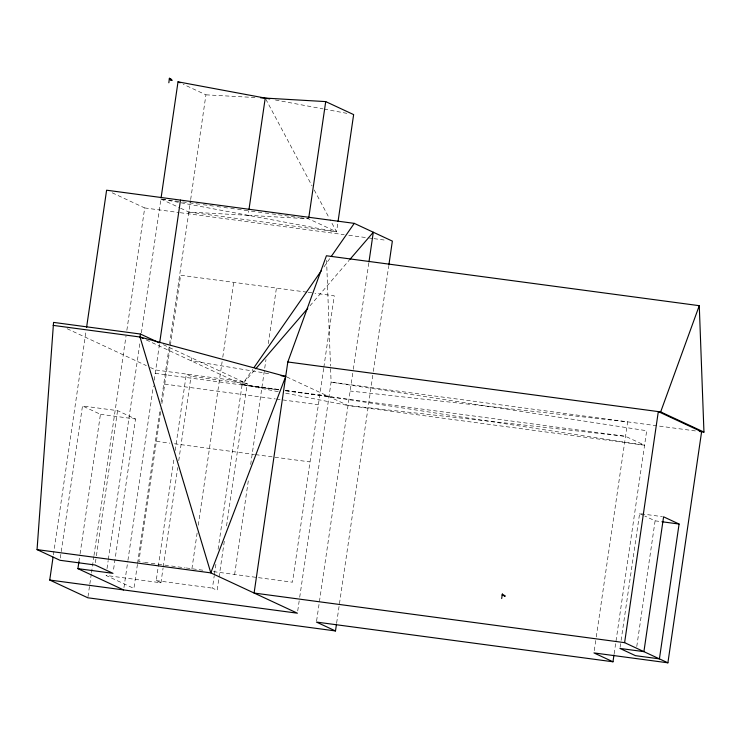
<?xml version="1.0" encoding="UTF-8"?>
<svg xmlns="http://www.w3.org/2000/svg" width="741" height="741" viewBox="0 0 741 741"><rect width="100%" height="100%" fill="white"/><g stroke="black" fill="none" stroke-linecap="round" stroke-linejoin="round"><path stroke-width="0.56" stroke-dasharray="3.71 2.78" d="M53.398 554.889L85.919 331.959M60.308 558.001L82.492 405.948L117.569 410.653L135.52 419.008L113.336 571.052M78.916 561.78L79.917 554.926M80.084 553.786L100.433 414.312L82.492 405.948M87.994 596.635L89.661 585.205M89.828 584.056L91.328 573.775M91.495 572.626L93.829 556.621M93.996 555.481L126.026 335.988M126.859 330.273L144.699 207.943L109.696 191.641M95.394 562.697L96.228 556.982M96.395 555.843L117.569 410.653M107.01 568.579L108.177 560.567M108.343 559.427L139.892 343.194M141.392 332.894L160.917 199.042L336.534 231.822L337.868 222.717M123.951 587.65L127.776 561.428M127.943 560.289L153.387 385.885M154.221 380.189L159.537 343.759M137.428 564.42L133.926 588.447L106.009 575.442L160.917 582.797L163.085 567.958M137.594 563.271L160.13 408.828M161.13 401.955L190.502 200.663M190.669 199.524L205.933 94.829L183.184 84.233M160.732 411.588L138.836 561.632L143.356 562.243M161.899 403.576L170.198 346.695M170.365 345.565L180.619 275.244L307.043 292.176M160.917 582.797L156.212 580.601L174.191 457.336M175.191 450.491L186.334 374.085L191.048 376.28L247.272 383.801L226.292 527.573M191.511 357.829L191.085 360.793L269.743 373.816M163.252 566.819L177.729 467.552M178.729 460.707L191.048 376.28M191.919 568.745L197.263 532.084M198.264 525.212L222.115 361.738M222.782 357.208L233.693 282.358M180.563 208.193L188.835 212.046L248.133 215.307L248.8 210.75M224.301 541.263L217.141 590.327L212.426 588.132L214.26 575.572M214.427 574.432L216.094 563.021M218.086 549.322L242.557 381.606L155.712 369.981L150.497 367.555M278.199 391.702L242.159 384.588L242.594 381.615M234.638 574.46L248.68 478.232M250.68 464.487L265.991 359.524M268.307 343.648L276.421 288.073M323.669 368.407L292.482 582.213L213.278 571.607M323.836 367.267L334.265 295.816L314.981 293.241M297.725 610.917L299.549 598.376M299.716 597.237L331.097 382.143L330.542 367.203M316.602 620.93L353.142 370.454M353.309 369.314L368.805 263.083M336.655 622.94L373.177 372.575M373.344 371.436L388.692 266.26M594.273 650.635L596.097 638.094M596.264 636.954L627.646 421.851L350.141 391.016M614.15 653.803L646.689 430.725L331.097 382.143L697.049 431.151M620.097 647.291L620.93 641.576M621.097 640.437L639.603 513.606L662.435 516.662M636.769 646.513L655.1 520.83L644.772 516.014M146.255 339.915L242.159 384.588L252.709 369.407M323.928 266.992L330.523 257.507M278.718 389.655L242.159 384.588L254.969 369.703M309.997 305.783L349.187 260.258M205.933 94.829L256.108 97.59M248.133 215.307L308.617 218.817L336.534 231.822L330.004 219.568M286.73 376.937L348.029 405.494L644.587 445.202L625.534 436.329L348.029 405.494L284.961 393.036M162.066 199.19L167.79 199.959M168.929 200.116L181.526 201.802M182.675 201.95L188.399 202.719M189.539 202.877L202.136 204.562M203.284 204.711L215.881 206.396M217.02 206.554L222.745 207.323M223.893 207.471L229.617 208.24M230.757 208.388L236.49 209.157M237.629 209.314L250.226 211M251.375 211.148L257.099 211.917M258.238 212.074L263.963 212.843M265.111 212.991L270.835 213.76M271.984 213.908L299.457 217.595M300.605 217.743L308.617 218.817M188.835 212.046L336.534 231.822M144.699 207.943L179.1 212.556M180.239 212.704L344.204 234.665M348.789 235.277L368.277 237.889M369.426 238.037L372.862 238.5M374.01 238.658L386.626 240.343M308.173 292.325L313.851 293.084M242.159 384.588L278.736 389.488M285.6 390.405L329.041 396.222M155.212 373.344L278.662 389.877M285.526 390.794L625.534 436.329M164.734 384.125L275.281 398.927M276.412 399.075L318.38 404.697M100.433 414.312L135.52 419.008M156.388 441.34L169.939 443.155M174.459 443.766L254.45 454.474M255.589 454.631L310.034 461.921M655.1 520.83L660.815 521.59M144.486 562.391L150.136 563.151M151.266 563.299L156.907 564.058M158.037 564.207L163.687 564.966M164.817 565.114L170.458 565.874M171.588 566.022L185.139 567.838M186.269 567.986L205.405 570.551M156.212 580.601L212.426 588.132M285.572 390.6L328.985 396.62L644.587 445.202M275.43 99.998L323.039 108.89M324.169 109.103L346.834 113.336M160.917 199.042L179.535 207.712M639.603 513.606L643.734 515.532M163.372 344.713L247.272 383.801M67.107 328.717L146.329 365.609M265.778 99.109L312.044 185.88M314.221 189.965L329.467 218.549M326.586 260.35L330.505 366.054"/><path stroke-width="1.11" d="M78.916 561.78L77.916 568.643L113.002 573.339L95.061 564.985L59.975 560.289L37.05 549.609L53.556 322.4L140.438 334.034L159.204 342.777M336.488 624.079L335.488 630.943L87.827 597.783L49.73 580.036L53.065 557.167M86.586 327.383L106.602 190.205L354.263 223.365L392.36 241.112L388.858 265.121M168.828 82.779L169.457 78.185M49.73 580.036L297.391 613.196L210.815 572.876L140.003 337.007L140.438 334.034M161.084 197.903L178.016 81.825L265.232 98.09L325.716 101.6L353.642 114.605L338.035 221.578M159.704 342.62L180.489 200.098M248.967 209.61L265.232 98.09L260.675 97.84M699.328 431.457L703.95 432.077L699.272 305.681L326.42 255.756L287.814 361.978L254.098 593.041L624.607 642.651L667.9 662.815L701.607 431.762L658.314 411.598L624.607 642.651M308.784 217.678L325.716 101.6M368.972 261.934L373.307 232.239L349.937 259.378M501.694 598.561L502.324 593.967M335.488 630.943L316.435 622.07L612.983 661.787L613.983 654.942M679.089 524.044L659.416 658.869L635.435 655.655L619.93 648.431L643.91 651.645L663.584 516.82L679.089 524.044L661.954 521.747M287.814 361.978L660.666 411.913L699.272 305.681M53.12 325.373L140.003 337.007L285.702 376.456L210.815 572.876L37.05 549.609M254.024 367.517L321.288 270.78M331.181 256.562L354.263 223.365M255.728 368.823L307.737 308.413M171.106 79.991L170.625 79.806L171.801 80.158M504.741 595.81L505.112 596.246L504.565 595.532M503.38 595.523L504.704 596.107M667.9 662.815L593.939 652.914L612.983 661.787M502.62 595.171L503.074 595.356M281.135 375.706L285.702 376.456M172.079 80.371L171.458 79.583M502.176 595.134L502.731 595.264M266.371 98.303L269.77 98.933M169.411 79.37L169.457 78.314M502.463 595.134L502.398 594.125M170.671 79.88L170.022 79.482M170.902 79.194L171.449 79.639M178.016 81.825L180.082 82.788M660.666 411.913L703.95 432.077M140.003 337.007L143.133 338.461M77.916 568.643L123.617 589.929M170.782 79.13L171.319 79.519M169.995 78.639L170.773 79.194M504.037 595.218L503.398 594.708"/></g></svg>
